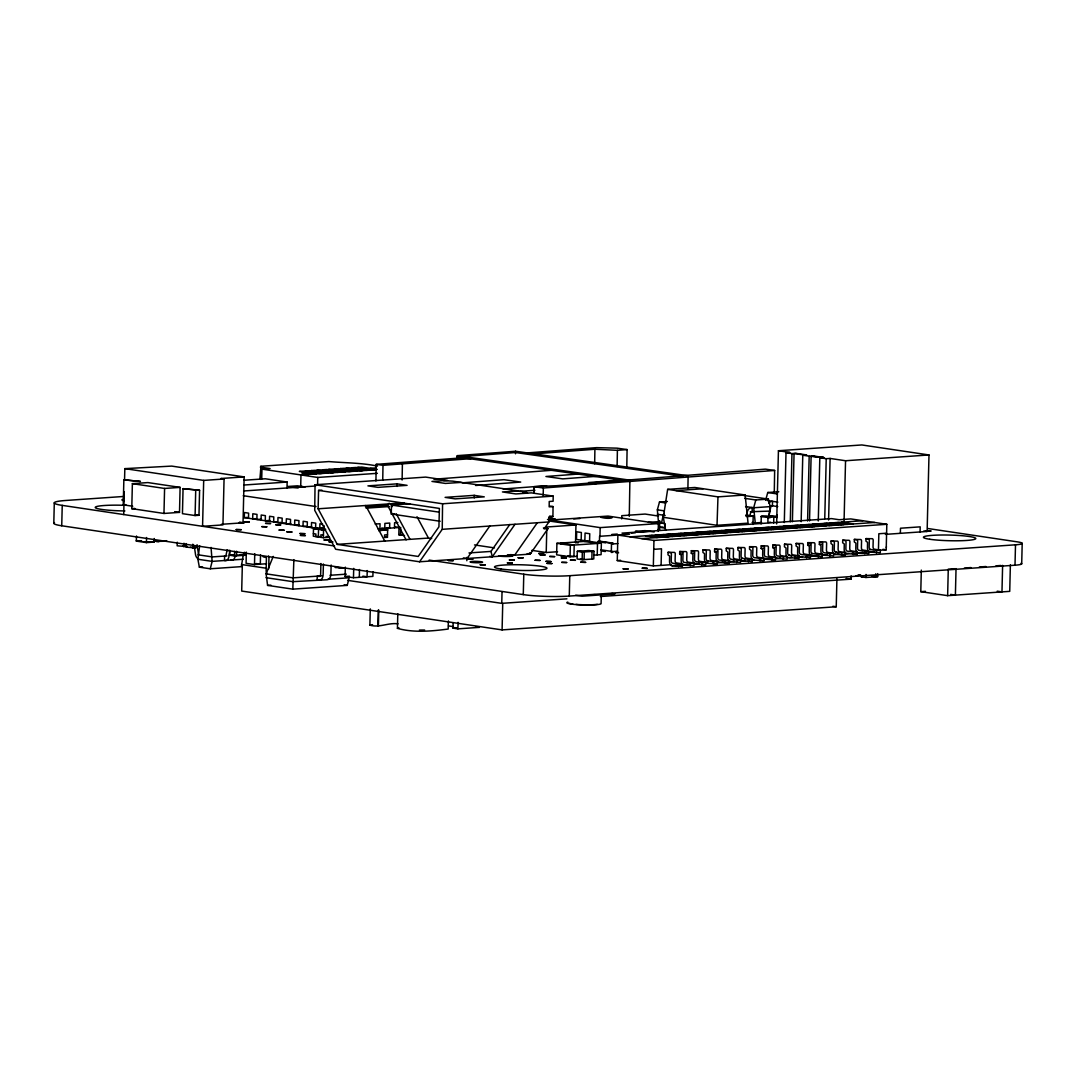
<?xml version="1.0" encoding="UTF-8"?>
<svg xmlns="http://www.w3.org/2000/svg" width="1076" height="1076" viewBox="0 0 1076 1076"><rect width="100%" height="100%" fill="white"/><g stroke="black" fill="none" stroke-linecap="round" stroke-linejoin="round"><path stroke-width="1.5" d="M327.951 579.251L349.149 577.772L347.239 585.371L292.82 589.15L293.882 559.614M461.187 482.398L445.383 483.433L431.96 481.429L447.481 480.353L425.666 477.098L315.053 484.765L314.717 510.306L335.658 549.258L419.559 561.78L530.159 554.113L547.993 528.612L543.407 527.926M419.559 561.78L442.236 529.325L442.572 503.783L315.053 484.765M547.993 528.612L544.106 528.881L548.962 521.927L549.029 516.816L552.916 516.547L553.051 506.581L549.863 506.11M518.242 490.898L502.425 491.934L515.848 493.938L531.369 492.862L553.185 496.117L553.118 501.228L549.231 501.497L549.163 506.85L553.051 506.581M375.928 480.999L376.21 464.361L463.931 457.717M382.733 480.3L382.989 465.33L376.21 464.361M402.115 480.017L402.397 463.85M457.273 458.215L457.313 455.659L515.538 451.248L688.129 475.753L687.9 488.665M515.498 453.803L515.538 451.248L515.512 452.525L683.125 476.318M774.276 492.082L774.653 470.454L765.345 469.136L556.79 485.693L534.019 486.688L533.898 493.346L534.1 486.702M543.192 496.332L543.326 488.006L534.019 486.688M594.651 463.796L594.907 449.243L617.395 450.319L627.093 449.58L626.783 467.885M617.113 466.486L617.395 450.319M629.272 516.372L629.904 480.165L457.313 455.659L457.287 456.937L629.877 481.443L629.904 480.165M688.102 477.031L688.129 475.753M53.8 523.259L54.298 502.855M1021.07 563.219A19.556 2.112 1.4 0 1 1014.937 565.209L569.244 596.077A32.589 3.524 1.4 0 1 523.286 594.611L61.735 525.774L62.233 505.384A32.589 3.524 1.4 0 1 65.569 500.488L124.238 496.426M132.738 506.245L123.242 504.832L123.861 479.829L140.391 481.443L123.861 479.829M123.713 514.543L124.265 491.597M124.547 480.111L124.829 468.638L171.703 466.096L244.144 476.897L243.028 522.801L221.4 524.308M131.77 508.652L132.375 483.649L147.896 482.573L180.109 487.374L179.504 512.378L163.969 513.454L131.77 508.652L134.877 508.437M154.272 538.511L154.177 542.075L146.417 542.613L136.356 541.107L136.477 536.009M146.417 542.613L146.551 537.516M166.605 541.215L156.329 541.376L166.619 540.703M163.969 513.454L164.588 488.45L132.375 483.649M177.244 542.223L177.15 545.801L186.78 546.595L182.745 545.989M183.054 488.665L182.449 513.669L195.092 515.552L198.979 515.283L199.585 490.279L183.054 488.665L199.585 490.279M183.861 546.796L183.956 543.232M186.296 543.582L186.215 547.146L195.832 547.953L190.465 547.146M192.792 544.254L192.725 547.24L195.778 547.684M192.927 548.155L193.007 544.577M195.092 515.552L195.711 490.548M236.76 555.216L243.297 554.772L241.32 566.635L210.277 568.787L199.369 567.16L197.876 559.251L199.652 545.72M124.829 468.638L203.687 480.407L202.57 526.312L222.947 524.9L224.064 478.995L220.862 478.511L244.144 476.897M242.409 554.597L246.189 555.162L234.541 555.969L229.511 555.216L229.618 550.63M234.541 555.969L234.662 551.383M236.491 555.835L236.599 551.248M242.342 564.658L241.696 591.06L502.089 629.904L836.24 606.756L836.926 578.7M322.719 524.2L319.922 523.783L319.801 528.881L244.292 517.623L244.427 512.512L248.623 513.144L248.489 518.242M244.319 552.23L244.252 555.297L240.473 554.732M246.269 552.096L246.108 563.326L254.501 564.577L266.525 563.743M254.501 564.577L254.756 553.669M260.056 478.591L260.903 466.271L328.879 461.564C345.181 462.962 361.348 462.774 377.501 466.096M260.594 479.385L260.903 466.271M261.724 478.968L261.966 469.136L270.103 468.571L260.338 467.118M261.078 520.125L261.199 515.014L265.395 515.646L265.274 520.744L269.847 520.434M260.54 554.826L260.311 564.174L256.115 563.555M292.82 589.15L267.574 585.384L266.122 573.844L273.237 556.4M269.471 521.376L269.592 516.265L273.788 516.897L273.667 521.995L276.707 521.779M268.691 568.881L268.946 558.283A4.492 2.932 86 0 0 268.61 555.996M286.983 488.316L287.144 482.035L265.328 478.78L243.701 480.273M290.439 524.496L290.56 519.399L286.364 518.78L286.243 523.877L290.816 523.555M298.832 525.747L298.953 520.649L294.757 520.031L294.636 525.128L299.209 524.806M300.702 486.433L300.971 474.946L376.479 469.714M307.669 475.202L307.736 472.646L301.912 473.05L310.305 474.301M311.408 527.63L311.542 522.533L315.739 523.151L315.604 528.249M321.267 528.02C328.247 529.728 315.9 526.756 313.506 528.558L313.318 536.211L323.378 537.718L329.592 537.287M317.595 484.012L317.756 477.448L261.966 469.136M318.577 490.4L439.385 508.423L438.927 526.823L418.214 556.453L337.245 544.375L318.119 508.8L318.577 490.4L321.912 490.172M318.348 536.964L318.536 529.311M320.863 537.341L320.93 534.785L323.446 535.162M320.904 563.515L320.648 574.127A2.569 1.668 86 0 1 318.913 576.427L317.232 576.171L317.138 579.991L319.37 580.287A6.429 4.183 86 0 0 323.109 575.324L323.419 564.026M323.378 537.718L323.567 530.065L313.506 528.558M324.024 528.235L324.091 525.68M331.152 564.994L330.87 574.786A6.429 4.183 86 0 1 327.131 579.749L292.887 581.672L266.041 577.678M372.995 571.706L372.888 576.386L353.479 577.731L345.087 576.48L345.315 567.133M353.479 577.731L353.708 568.384M359.303 577.328L359.492 569.527M367.212 570.549L367.064 576.79L362.868 576.158M398.026 623.838C388.328 622.399 379.317 628.128 369.888 625.129L370.292 608.895M378.886 530.764L387.629 529.648L387.441 537.301L384.535 537.502L384.589 534.96L387.508 534.759M377.864 626.313L378.268 610.079M378.389 626.272L378.779 610.052M440.151 521.268L391.26 513.978L391.476 505.048L409.768 503.783M394.475 527.832L394.596 522.734L397.824 522.506M404.522 535.566L398.819 534.718L399.008 527.065M448.383 620.933L448.181 629.043C431.597 631.208 413.48 632.903 397.434 628.357L397.797 613.75M400.689 527.321L400.501 534.974L403.406 534.772M476.13 626.878L479.398 627.362L457.905 628.855L453.023 628.128L453.144 623.26M457.905 628.855L458.067 622.358M466.836 560.731L466.917 557.395M566.931 598.834L501.752 603.354L502.035 591.8M502.089 629.904L502.734 603.501M523.286 594.611L523.783 574.207A32.589 3.524 1.4 0 0 569.742 575.687L1015.502 544.806A19.556 2.112 1.4 0 0 1017.439 541.874L927.741 528.491M557.543 551.719L546.218 552.513L546.837 526.998L575.956 524.98L575.525 542.519M551.88 519.748L551.907 518.471L548.8 518.686M587.953 541.174L556.911 543.326L556.628 554.812L570.051 556.803L577.261 556.305M560.757 544.335L560.784 543.057L574.207 545.061L573.938 556.534L567.967 555.646M570.051 556.803L570.334 545.33L556.911 543.326M569.271 596.091L569.769 575.687M577.301 551.329L577.113 558.982L582.143 559.735L593.791 558.928L593.979 551.275L588.935 550.522L577.301 551.329L582.331 552.082L593.979 551.275M581.174 540.139L581.363 532.486L576.669 531.786L576.48 539.439L601.376 543.178L601.094 554.651L593.898 555.162M582.143 559.735L582.331 552.082M584.873 540.69L585.062 533.037L589.756 533.736L589.567 541.389M591.854 559.063L592.029 551.41L586.998 550.656M597.22 554.92L597.503 543.447L584.08 541.443M611.181 543.662L612.863 543.918L612.876 543.151L599.453 541.147L598.081 542.008L599.44 541.914L599.574 536.305L629.527 534.247L622.009 533.131L831.587 518.605L839.105 519.721L850.739 518.914L886.812 524.294L886.194 549.809L876.469 550.401L870.35 549.486M599.951 536.789L600.179 527.617L549.836 520.098L608.048 516.077L658.391 523.582L658.203 531.221M567.832 602.089A17.189 1.856 1.4 0 0 566.85 602.547L567.039 603.031A17.189 1.856 1.4 0 0 582.412 604.941L586.904 605.021A17.189 1.856 1.4 0 0 601.094 603.703L601.296 594.961M598.095 541.241L611.518 543.245L611.303 552.432L612.661 552.338L612.674 551.571L600.744 549.782M671.128 564.698L653.334 565.936L617.261 560.556L617.88 535.054L653.952 540.434L886.812 524.294M621.713 518.901L621.793 515.673L645.089 514.059L658.512 516.063M653.334 565.936L653.952 540.434M658.445 521.927L657.355 509.822L659.48 502.035L667.376 501.483M658.364 521.672L659.749 520.811L659.521 529.997M661.094 565.398L661.498 548.8L653.737 549.338M676.212 565.478L671.827 565.68L682.359 566.393L682.413 563.851L676.172 562.882A2.3 1.506 86 0 1 675.109 560.502L675.271 553.965A1.426 0.928 86 0 0 674.37 552.405L668.062 552.311L667.994 554.866L669.622 556.063L669.528 561.363A3.995 2.609 86 0 0 671.599 565.599L672.325 565.747M678.472 566.662L678.539 564.12L672.298 563.151A2.3 1.506 86 0 1 671.222 560.771L671.384 554.234A1.426 0.928 86 0 0 670.482 552.674L668.062 552.311M683.973 564.94L683.247 564.792A3.995 2.609 86 0 1 681.162 560.556L681.269 555.256L679.642 554.059L679.709 551.504L686.004 551.598A1.426 0.928 86 0 1 686.905 553.158L686.744 559.695A2.3 1.506 86 0 0 687.82 562.075L694.06 563.044L693.993 565.586L683.462 564.873L687.846 564.671L687.12 564.537A3.995 2.609 86 0 1 686.77 564.349M690.12 565.855L690.173 563.313L683.933 562.345A2.3 1.506 86 0 1 682.87 559.964L683.031 553.427A1.426 0.928 86 0 0 682.13 551.867L679.709 551.504M695.607 564.133L694.881 563.999A3.995 2.609 86 0 1 692.81 559.749L692.917 554.449L691.29 553.252L691.343 550.697L697.652 550.791A1.426 0.928 86 0 1 698.553 552.351L698.391 558.888A2.3 1.506 86 0 0 699.467 561.269L705.708 562.237L705.641 564.779L695.109 564.066L699.494 563.864M701.754 565.048L701.821 562.506L695.701 561.591M706.757 563.259L717.288 563.972L717.342 561.43L711.102 560.462A2.3 1.506 86 0 1 710.039 558.081L710.187 551.544A1.426 0.928 86 0 0 709.299 549.984L702.991 549.89L702.924 552.445L704.551 553.642L704.457 558.942A3.995 2.609 86 0 0 706.528 563.192L707.255 563.326M713.401 564.241L713.469 561.699L707.349 560.784M718.903 562.519L718.176 562.385A3.995 2.609 86 0 1 716.091 558.135L716.199 552.835L714.572 551.638L714.639 549.083L720.933 549.177A1.426 0.928 86 0 1 721.835 550.737L721.673 557.274A2.3 1.506 86 0 0 722.749 559.654L728.99 560.623L728.923 563.165L718.391 562.452L722.776 562.25M725.049 563.434L725.103 560.892L718.862 559.923A2.3 1.506 86 0 1 717.8 557.543L717.961 551.006A1.426 0.928 86 0 0 717.06 549.446L714.639 549.083M733.348 561.121A3.995 2.609 86 0 0 733.697 561.309L734.424 561.443L730.039 561.645L740.57 562.358L740.624 559.816L734.397 558.847A2.3 1.506 86 0 1 733.321 556.467L733.482 549.93A1.426 0.928 86 0 0 732.581 548.37L726.273 548.276L726.219 550.831L727.847 552.028L727.739 557.328A3.995 2.609 86 0 0 729.81 561.578L730.537 561.712M736.683 562.627L736.751 560.085L730.51 559.116A2.3 1.506 86 0 1 729.434 556.736L729.595 550.199A1.426 0.928 86 0 0 728.694 548.639L726.273 548.276M745.56 560.569L741.687 560.838L752.218 561.551L752.272 559.009L746.031 558.04A2.3 1.506 86 0 1 744.969 555.66L745.117 549.123A1.426 0.928 86 0 0 744.229 547.563L737.921 547.482L737.854 550.024L739.481 551.221L739.387 556.521A3.995 2.609 86 0 0 741.458 560.771L742.184 560.905M748.331 561.82L748.398 559.278L742.279 558.363M753.321 560.031L763.852 560.744L763.92 558.202L757.679 557.234A2.3 1.506 86 0 1 756.603 554.853L756.764 548.316A1.426 0.928 86 0 0 755.863 546.756L749.568 546.675L749.501 549.217L751.129 550.414L751.021 555.714A3.995 2.609 86 0 0 753.106 559.964L753.832 560.098M752.985 524.456L753.187 516.157L745.856 515.068M759.979 561.013L760.033 558.471L753.913 557.556A2.3 1.506 86 0 1 752.729 555.122L752.891 548.585A1.426 0.928 86 0 0 751.99 547.025L749.568 546.675M761.095 523.985L761.283 516.332L776.953 516.13M765.466 559.291L764.74 559.157A3.995 2.609 86 0 1 762.669 554.907L762.776 549.607L761.149 548.41L761.203 545.868L767.511 545.949A1.426 0.928 86 0 1 768.412 547.509L768.251 554.046A2.3 1.506 86 0 0 769.327 556.426L775.554 557.395L775.5 559.95L764.969 559.224L769.353 559.022M761.283 516.332L767.995 517.341L767.874 522.438L770.779 522.237M769.125 515.781L770.187 506.621L768.425 499.103L741.579 495.108M771.613 560.219L771.68 557.664L765.44 556.695A2.3 1.506 86 0 1 764.363 554.315L764.525 547.778A1.426 0.928 86 0 0 763.624 546.218L761.203 545.868M777.114 558.484L776.388 558.35A3.995 2.609 86 0 1 774.317 554.1L774.411 548.8L772.783 547.603L772.85 545.061L779.158 545.142A1.426 0.928 86 0 1 780.046 546.702L779.898 553.239A2.3 1.506 86 0 0 780.961 555.62L787.202 556.588L787.134 559.143L776.616 558.417L781.001 558.215L780.261 558.081A3.995 2.609 86 0 1 779.912 557.893M773.671 523.057L773.819 516.937M776.724 517.247L770.026 515.727M776.643 523.918L778.432 450.736L861.876 444.953L928.992 454.96L927.122 531.463L885.36 534.369M776.98 517.664L777.047 514.691M783.261 559.412L783.328 556.857L777.087 555.889A2.3 1.506 86 0 1 776.011 553.508L776.173 546.971A1.426 0.928 86 0 0 775.271 545.411L772.85 545.061M784.296 522.559L786.005 452.714L789.878 452.445L778.432 450.736M784.498 544.254L784.431 546.796L786.058 547.993L785.951 553.293A3.995 2.609 86 0 0 788.035 557.543L798.782 558.336L798.849 555.781L792.608 554.812A2.3 1.506 86 0 1 791.533 552.432L791.694 545.895A1.426 0.928 86 0 0 790.793 544.335L784.498 544.254L786.919 544.604A1.426 0.928 86 0 1 787.82 546.164L787.659 552.701A2.3 1.506 86 0 0 788.721 555.082L789.38 555.216M790.295 521.793L791.963 453.601L786.005 452.714M792.393 521.712L794.061 453.48L804.727 455.081M794.908 558.605L794.962 556.05L788.842 555.135M802.481 556.628L799.898 556.803L810.43 557.529L810.484 554.974L804.256 554.005A2.3 1.506 86 0 1 803.18 551.625L803.342 545.088A1.426 0.928 86 0 0 802.44 543.528L796.132 543.447L796.079 545.989L797.706 547.186L797.598 552.486A3.995 2.609 86 0 0 799.67 556.736L800.396 556.87M801.149 521.739L802.777 455.215L806.664 454.946L795.837 453.332M806.543 557.798L806.61 555.243L800.49 554.328A2.3 1.506 86 0 1 799.293 551.894L799.455 545.357A1.426 0.928 86 0 0 798.553 543.797L796.132 543.447M807.592 521.026L809.179 456.17L802.777 455.215M812.044 556.063L811.317 555.929A3.995 2.609 86 0 1 809.246 551.679L809.34 546.379L807.713 545.182L807.78 542.64L814.088 542.734A1.426 0.928 86 0 1 814.976 544.281L814.814 550.818A2.3 1.506 86 0 0 815.89 553.198L822.131 554.167L822.064 556.722L811.546 555.996L815.931 555.794M809.529 520.932L811.116 456.036L821.768 457.623M818.285 520.959L819.818 457.757L823.705 457.488L809.179 456.17M818.19 556.991L818.258 554.436L812.138 553.521M823.691 555.256L822.952 555.122A3.995 2.609 86 0 1 820.88 550.872L820.988 545.572L819.361 544.375L819.428 541.833L825.722 541.927A1.426 0.928 86 0 1 826.624 543.474L826.462 550.011A2.3 1.506 86 0 0 827.538 552.391L833.779 553.36L833.712 555.915L823.18 555.189L827.565 554.987L826.839 554.853A3.995 2.609 86 0 1 826.489 554.665M824.754 518.592L826.22 458.712L819.818 457.757M828.601 519.977L830.094 458.443L826.22 458.712M829.838 556.184L829.892 553.629L823.651 552.66A2.3 1.506 86 0 1 822.589 550.28L822.737 543.743A1.426 0.928 86 0 0 821.849 542.196L819.428 541.833M839.213 554.194L834.828 554.382L845.359 555.108L845.413 552.553L839.186 551.585A2.3 1.506 86 0 1 838.11 549.204L838.271 542.667A1.426 0.928 86 0 0 837.37 541.12L831.062 541.026L831.008 543.568L832.622 544.765L832.528 550.065A3.995 2.609 86 0 0 834.599 554.315L835.326 554.463M841.472 555.377L841.54 552.822L835.42 551.907M849.058 553.4L846.476 553.575L856.994 554.301L857.061 551.746L850.82 550.778A2.3 1.506 86 0 1 849.744 548.397L849.905 541.86A1.426 0.928 86 0 0 849.004 540.313L842.71 540.219L842.642 542.761L844.27 543.958L844.176 549.258A3.995 2.609 86 0 0 844.969 552.351M844.082 520.623L845.548 460.743L830.094 458.443M600.354 596.521L851.049 579.144L851.129 575.848M853.12 554.57L853.174 552.015L847.068 551.1A2.3 1.506 86 0 1 845.87 548.666L846.032 542.129A1.426 0.928 86 0 0 845.131 540.582L842.71 540.219M862.495 552.58L858.11 552.768L868.641 553.494L868.709 550.939L862.468 549.97A2.3 1.506 86 0 1 861.392 547.59L861.553 541.053A1.426 0.928 86 0 0 860.652 539.506L854.357 539.412L854.29 541.954L855.918 543.151L855.81 548.451A3.995 2.609 86 0 0 857.881 552.701L858.621 552.849M856.012 575.835L860.692 575.001M864.754 553.763L864.822 551.208L858.581 550.24A2.3 1.506 86 0 1 857.518 547.859L857.666 541.322A1.426 0.928 86 0 0 856.778 539.775L854.357 539.412M873.053 551.437A3.995 2.609 86 0 0 873.416 551.625L874.142 551.773L869.758 551.961L880.289 552.687L880.343 550.132L874.102 549.163A2.3 1.506 86 0 1 873.039 546.783L873.201 540.26A1.426 0.928 86 0 0 872.3 538.699L865.992 538.605L865.938 541.147L867.552 542.344L867.458 547.657A3.995 2.609 86 0 0 869.529 551.894L870.255 552.042M877.693 573.616L877.626 576.682L865.978 577.489L866.059 574.423M875.756 573.75L875.689 576.817L871.91 576.252M876.402 552.956L876.469 550.401M878.433 550.347L878.836 533.75L886.597 533.212M900.356 533.319L900.491 528.222L920.195 526.85L920.074 531.961M1010.377 564.833L1009.732 591.356L947.633 595.66L920.787 591.652L921.312 570.105M947.633 595.66L948.279 569.137L954.493 568.706M956.039 568.599L955.394 595.122L950.659 594.409M1002.617 565.371L1001.971 591.894L997.223 591.181M1015.004 565.209L1015.502 544.806M1021.702 563.784L1022.2 543.38M667.645 489.365L694.8 487.482L745.13 494.987L748.062 523.151L717.019 525.303L717.974 496.87L667.645 489.365L663.327 517.3L665.64 530.36M227.157 549.755L225.947 555.606L224.615 556.063L224.507 560.529L225.53 560.65A5.703 3.726 86 0 0 228.69 557.516L229.807 552.122M746.354 516.077L747.403 511.49A5.703 4.277 -81.5 0 1 751.048 507.657L752.218 507.549L752.111 512.015L750.698 512.539L749.851 515.929M768.869 515.565L770.9 506.554L772.433 505.801L772.541 501.335L771.371 501.443A5.703 4.277 -81.5 0 0 768.815 503.165M235.106 556.615L234.998 557.072A5.703 3.726 86 0 1 231.838 560.206L230.815 560.085M210.277 568.787L212.133 561.376L211.044 547.415M768.425 499.103L755.809 499.977L753.684 507.764L755.258 522.936L761.566 522.492M765.614 500.3L767.753 492.512L778.782 491.759M489.782 526.029L467.092 558.484L463.326 557.919M489.809 556.359L492.324 556.736L490.979 551.41L509.822 524.469M492.324 556.736L515.014 524.281M537.327 522.734L514.637 555.189L510.616 554.584M365.423 506.796L387.495 505.263L389.189 503.191M397.434 628.357L398.846 627.685M369.888 625.129L372.538 624.658M530.293 553.346L531.14 553.118L529.459 552.862M886.234 547.307L886.503 546.931M457.287 456.937L515.512 452.525M523.77 453.171L596.561 447.643L617.032 448.154L627.093 449.58M382.989 465.33L471.032 458.645M531.288 454.072L594.907 449.243M433.897 479.224L554.422 470.077M462.142 482.855L503.958 479.681L520.73 482.061L475.579 485.491M579.386 473.965L545.935 476.493L562.721 478.874L599.507 476.076M503.097 489.015L546.581 485.72M623.676 479.869L588.559 482.532L596.185 483.608M543.326 488.006L774.653 470.454M519.869 491.382L534.933 490.252M370.211 468.316L376.035 467.912M203.687 480.407L224.064 478.995M317.756 477.448L377.394 473.319M164.588 488.45L180.109 487.374M243.889 485.034L287.144 482.035M292.78 487.24L302.477 486.567M243.553 490.992L315.671 485.989M791.963 453.601L796.011 453.359M397.031 483.85L367.925 485.868L377.985 487.361L407.091 485.343L397.031 483.85L397.111 486.419M123.242 504.832L125.838 504.657M845.548 460.743L928.992 454.96M474.207 495.35L445.101 497.368L455.161 498.874L484.281 496.856L474.207 495.35L474.287 497.932M318.119 508.8L404.307 502.828M366.042 508.154L389.525 506.527M442.572 503.783L553.185 496.117M244.292 517.623L247.346 517.408M255.738 518.659L252.685 518.874L252.806 513.763L257.003 514.395L256.882 519.493L261.455 519.183M676.024 490.616L703.179 488.733M391.26 513.978L394.583 513.736M280.903 522.411L277.85 522.627L277.985 517.516L282.181 518.148L282.046 523.245L285.1 523.044M717.974 496.87L745.13 494.987M306.068 526.164L303.029 526.379L303.15 521.282L307.346 521.9L307.225 526.998L311.798 526.689M375.188 524.066L380.043 523.73L379.922 528.841L399.317 527.496L394.704 526.81M136.356 541.107L141.01 540.784M323.782 528.397L313.493 529.069M141.978 541.268L136.37 540.596M325.705 529.365L321.051 529.688L323.553 530.576M150.115 541.806L143.915 541.726L146.43 542.102M387.616 530.159L377.999 528.854L387.629 529.648M547.496 519.52L555.256 518.982L548.814 518.013M318.94 536.373L315.833 536.588L315.9 534.032L313.372 533.656M745.964 506.783L746.771 506.729M573.723 518.928L579.937 518.497M183.875 546.285L186.794 546.083M442.236 529.325L548.962 521.927M770.187 506.621L753.684 507.764L745.574 506.554M192.94 547.644L195.845 547.442M398.819 534.718L403.191 534.422M770.066 511.087L750.335 511.746M648.384 522.358L659.722 521.578M745.762 515.781L749.057 515.552M337.245 544.375L428.45 538.067L431.691 538.551M746.596 516.615L753.187 516.157M600.179 527.617L658.391 523.582M761.27 516.843C763.503 515.565 775.89 517.421 767.982 517.852M767.995 517.341L776.737 516.736M229.511 555.216L234.555 554.866M226.955 555.902L212.254 556.911L197.984 554.786M663.072 527.038L659.453 527.28L664.901 528.101L665.008 523.635L659.561 522.815L661.592 522.68L663.233 515.364A5.703 4.277 -81.5 0 1 664.322 513.239M658.176 529.325L659.534 529.231M243.189 559.224L212.133 561.376L197.876 559.251M650.133 531.383L640.435 532.055L635.391 531.302L645.102 530.629L654.154 531.974M611.827 534.436L617.261 534.059M631.235 533.091L635.311 532.808M630.052 536.87L862.912 520.73M199.369 567.16L202.638 566.931M641.794 538.619L874.653 522.492M570.334 545.33L601.376 543.178M468.988 552.943L490.979 551.41M611.518 543.245L612.876 543.151M611.504 544.012L617.853 543.568M345.248 567.94L335.161 567.536M611.316 551.665L617.664 551.221M321.885 575.848L292.968 577.852L266.122 573.844M330.023 575.283L346.337 574.154M345.087 576.48L349.458 576.171M679.642 554.059L682.224 553.884M691.29 553.252L693.872 553.077M714.572 551.638L717.154 551.463M761.149 548.41L763.731 548.235M772.783 547.603L775.379 547.428M807.713 545.182L810.309 545.007M819.361 544.375L821.943 544.2M617.261 560.556L620.583 560.327M267.574 585.384L270.883 585.156M677.813 564.241L682.83 563.891M690.173 563.313L694.06 563.044M701.821 562.506L707.914 562.156M713.469 561.699L717.934 561.457M724.619 561L729.636 560.65M736.751 560.085L741.337 559.843M748.398 559.278L752.272 559.009M760.033 558.471L763.92 558.202M771.438 557.758L775.554 557.395M783.328 556.857L787.202 556.588M794.962 556.05L798.849 555.781M806.61 555.243L811.56 554.974M818.244 554.517L822.131 554.167M829.892 553.629L833.779 553.36M841.54 552.822L845.413 552.553M853.174 552.015L857.061 551.746M864.822 551.208L868.709 550.939M791.344 557.502L788.762 557.677M964.352 568.02L971.009 567.563M979.321 566.985L985.979 566.514M995.959 565.828L1000.949 565.478M862.885 576.601L860.948 576.736L865.978 577.489M920.787 591.652L925.441 591.329M453.023 628.128L457.26 627.833M333.009 542.035L328.812 541.766L332.175 541.537M926.934 530.75L931.13 531.006L926.1 530.993M617.651 552.23L615.62 552.499L618.619 552.795M870.887 549.567L870.228 549.433A2.3 1.506 86 0 1 869.152 547.052L869.314 540.529A1.426 0.928 86 0 0 868.413 538.968L865.992 538.605M835.958 551.988L835.299 551.854A2.3 1.506 86 0 1 834.223 549.473L834.384 542.936A1.426 0.928 86 0 0 833.483 541.389L831.062 541.026M812.662 553.602L812.017 553.467A2.3 1.506 86 0 1 810.941 551.087L811.102 544.55A1.426 0.928 86 0 0 810.201 543.003L807.78 542.64M742.803 558.444L742.158 558.31A2.3 1.506 86 0 1 741.082 555.929L741.243 549.392A1.426 0.928 86 0 0 740.342 547.832L737.921 547.482M707.873 560.865L707.228 560.731A2.3 1.506 86 0 1 706.152 558.35L706.313 551.813A1.426 0.928 86 0 0 705.412 550.253L702.991 549.89M696.239 561.672L695.58 561.538A2.3 1.506 86 0 1 694.504 559.157L694.666 552.62A1.426 0.928 86 0 0 693.764 551.06L691.343 550.697M419.425 630.065L424.63 630.038M575.23 542.586L578.242 542.882M846.973 553.656L846.247 553.508A3.995 2.609 86 0 1 845.252 552.741M813.053 455.901L823.705 457.488M767.753 492.512L777.222 493.938M767.094 500.528L777.867 502.129M744.753 498.336L755.809 499.977M771.277 505.626L777.76 506.594M923.84 530.979L927.122 531.463M841.567 522.21L853.308 523.972M837.679 522.479L849.421 524.241M835.743 522.613L847.485 524.375M831.856 522.882L843.611 524.644M829.919 523.017L841.661 524.779M826.045 523.286L837.787 525.048M824.095 523.42L835.837 525.182M820.221 523.689L831.963 525.451M818.271 523.824L830.026 525.586M814.398 524.093L826.139 525.841M812.461 524.227L824.203 525.976M659.48 502.035L665.802 502.976M808.574 524.496L820.315 526.245M806.637 524.631L818.379 526.379M802.75 524.9L814.492 526.648M800.813 525.034L812.555 526.783M796.926 525.303L808.681 527.052M794.989 525.438L806.731 527.186M791.116 525.707L802.857 527.455M789.165 525.841L800.921 527.59M785.292 526.11L797.034 527.859M783.341 526.245L795.097 527.993M752.097 522.465L755.258 522.936M779.468 526.514L791.21 528.262M777.531 526.648L789.273 528.397M773.644 526.917L785.386 528.666M657.355 509.822L663.677 510.764M771.707 527.052L783.449 528.8M767.82 527.321L779.575 529.069M377.205 469.365L361.832 467.065L357.555 467.361L374.34 469.862M765.883 527.455L777.625 529.204M761.996 527.724L773.752 529.473M372.78 469.97L356.008 467.468L351.744 467.764L368.517 470.266M443.594 480.622L452.794 481.147L526.621 492.149L522.748 492.418L527.496 493.131M760.06 527.859L771.801 529.607M756.186 528.128L767.928 529.876M366.97 470.373L350.184 467.872L345.921 468.168L362.693 470.669M754.236 528.262L765.991 530.011M657.248 514.274L665.143 515.458M750.362 528.531L762.104 530.28M361.146 470.777L344.36 468.275L340.097 468.571L356.869 471.073M748.425 528.666L760.167 530.414M882.912 549.311L886.194 549.809M744.538 528.935L756.28 530.683M355.322 471.18L338.536 468.679L334.273 468.975L351.058 471.476M663.327 517.3L717.019 525.303M742.601 529.069L754.343 530.818M738.714 529.338L750.456 531.087M349.498 471.584L332.726 469.082L328.449 469.378L345.235 471.88M736.778 529.473L748.519 531.221M732.89 529.742L744.646 531.49M343.674 471.987L326.902 469.486L322.625 469.782L339.411 472.283M730.954 529.876L742.696 531.625M727.067 530.145L738.822 531.894M337.851 472.391L321.078 469.889L316.815 470.185L333.587 472.687M725.13 530.28L736.872 532.028M721.256 530.549L732.998 532.297M332.04 472.794L315.255 470.293L310.991 470.589L327.763 473.09M719.306 530.683L731.061 532.432M861.997 552.499L868.641 553.494M715.432 530.952L727.174 532.701M326.216 473.198L309.431 470.696L305.167 470.992L321.939 473.494M713.496 531.087L725.237 532.835M709.609 531.356L721.35 533.104M320.392 473.601L303.607 471.1L299.343 471.396L316.129 473.897M707.672 531.49L719.414 533.239M852.394 553.615L856.994 554.301M703.785 531.759L715.527 533.508M701.848 531.894L713.59 533.642M697.961 532.163L709.716 533.911M696.024 532.297L707.766 534.046M842.279 554.651L845.359 555.108M692.15 532.566L703.892 534.315M690.2 532.701L701.942 534.449M686.327 532.97L698.068 534.718M684.376 533.104L696.132 534.853M680.503 533.373L692.245 535.122M678.566 533.508L690.308 535.256M674.679 533.777L686.421 535.525M672.742 533.911L684.484 535.66M549.621 516.063L552.916 516.547M815.42 555.727L822.064 556.722M668.855 534.18L680.597 535.929M666.918 534.315L678.66 536.063M663.031 534.584L674.786 536.332M661.094 534.718L672.836 536.467M805.816 556.83L810.43 557.529M657.221 534.987L668.963 536.736M655.271 535.122L667.026 536.87M651.397 535.391L663.139 537.139M649.447 535.525L661.202 537.274M548.787 520.932L575.956 524.98M795.715 557.866L798.782 558.336M645.573 535.794L657.315 537.543M305.167 486.971L297.447 485.814L287.736 486.486L298.146 488.033M768.856 558.955L775.5 559.95M873.846 576.117L877.626 576.682M391.476 505.048L438.739 512.095M759.252 560.058L763.852 560.744M858.164 575.135L860.679 575.512M749.138 561.094L752.218 561.551M846.072 578.404L851.049 579.144M602.6 542.385L605.465 542.815M722.278 562.183L728.923 563.165M712.675 563.286L717.288 563.972M243.257 495.713L316.048 506.567M702.561 564.322L705.641 564.779M602.345 551.087L605.331 551.531M675.701 565.411L682.359 566.393M579.238 551.194L584.268 551.948L584.08 559.601L580.314 559.036M386.54 527.711L389.62 528.168L389.741 523.057L384.885 523.393L384.764 528.504L381.684 528.047M531.84 550.361L546.218 552.513M474.503 544.927L494.462 547.899M527.186 553.669L530.159 554.113M384.751 536.897L387.441 537.301M832.918 606.259L836.24 606.756M174.662 511.651L179.504 512.378M195.819 514.812L198.979 515.283M239.733 522.317L243.028 522.801M326.109 536.426L328.624 536.803M62.233 505.384L334.515 545.989M429.149 560.098L523.824 574.221M611.8 593.441L614.974 593.912L581.981 596.198L575.647 595.243M228.838 550.293L230.143 550.482M338.362 567.59L342.141 568.155M263.095 556.763L266.404 557.664L266.149 570.858A6.429 4.183 86 0 0 266.902 574.033M153.801 540.999L158.844 541.753M151.662 541.699L154.177 542.075M231.448 555.082L233.976 555.458M241.522 564.537L266.377 568.249M347.602 580.354L501.752 603.354M344.078 584.9L347.239 585.371M448.49 625.909L453.453 626.649M838.702 554.113L838.486 554.046A3.995 2.609 86 0 1 837.8 553.602M198.482 554.059L197.042 544.698M416.977 516.722L428.45 538.067M390.897 503.756L392.431 506.608M396.25 513.723L410.023 539.345M387.495 505.263L406.109 539.896M365.665 505.505L384.791 541.093M194.191 545.545L195.576 554.907A5.703 3.726 86 0 0 198.562 558.955M124.883 510.939A26.174 2.825 1.4 0 1 95.253 507.469A26.174 2.825 1.4 0 1 124.076 505.303M507.428 554.826A8.218 0.888 1.4 0 1 511.517 556.265A8.218 0.888 1.4 0 1 498.524 556.036M124.076 500.784A15.4 1.668 1.4 0 1 122.745 499.358M61.735 525.774A32.589 3.524 1.4 0 1 54.472 522.586M791.559 557.086A3.995 2.609 86 0 1 791.223 556.83M698.768 563.73A3.995 2.609 86 0 1 698.082 563.286M744.982 560.314A3.995 2.609 86 0 1 744.646 560.058M595.23 594.611A17.189 1.856 1.4 0 1 591.437 594.786M597.301 604.308A15.521 1.681 1.4 0 1 583.743 604.793L579.735 604.631A15.521 1.681 1.4 0 1 576.023 604.376M572.835 604.026A15.521 1.681 1.4 0 1 568.922 603.179M239.101 522.6L244.05 522.761L239.101 522.6M236.209 529.54L241.159 529.701L236.209 529.54M244.306 521.766L249.242 521.927L244.306 521.766M261.871 526.635L266.808 526.783L261.871 526.635M265.57 523.366L270.52 523.528L265.57 523.366M275.752 524.711L280.688 524.873L275.752 524.711M279.128 530.051L284.077 530.212L279.128 530.051M286.956 531.853L291.905 532.015L286.956 531.853M299.868 533.521L304.804 533.683L299.868 533.521M300.446 535.391L305.382 535.552L300.446 535.391M324.118 539.977L329.054 540.139L324.118 539.977M448.221 560.475L453.157 560.636L448.221 560.475M467.818 559.13L472.754 559.278L467.818 559.13M480.246 564.752L485.182 564.913L480.246 564.752M507.415 562.869L512.351 563.03L507.415 562.869M509.405 559.937L514.355 560.098L509.405 559.937M518.134 557.731L523.07 557.879L518.134 557.731M538.753 553.508L543.703 553.669L538.753 553.508M535.081 560.26L540.018 560.408L535.081 560.26M540.085 554.812L545.034 554.974L540.085 554.812M545.962 561.363L550.912 561.524L545.962 561.363M549.688 556.453L554.624 556.615L549.688 556.453M546.985 563.38L551.934 563.542L546.985 563.38M561.416 556.601L566.366 556.749L561.416 556.601M561.39 557.987L566.339 558.148L561.39 557.987M561.739 562.358L566.675 562.519L561.739 562.358M570.455 560.152L575.404 560.3L570.455 560.152M580.69 562.223L585.626 562.385L580.69 562.223M623.152 568.814L628.088 568.975L623.152 568.814M642.251 568.182L647.187 568.343L642.251 568.182M600.919 517.287C611.034 520.179 619.776 515.902 600.919 517.287M929.812 539.264A26.174 2.825 1.4 0 0 974.318 539.426A26.174 2.825 1.4 0 0 944.674 535.001A26.174 2.825 1.4 0 0 929.812 539.264M500.959 568.989A26.174 2.825 1.4 0 0 545.465 569.137A26.174 2.825 1.4 0 0 515.821 564.712A26.174 2.825 1.4 0 0 500.959 568.989M471.449 562.371A6.416 0.699 1.4 0 0 482.357 562.412A6.416 0.699 1.4 0 0 475.094 561.336A6.416 0.699 1.4 0 0 471.449 562.371"/></g></svg>
